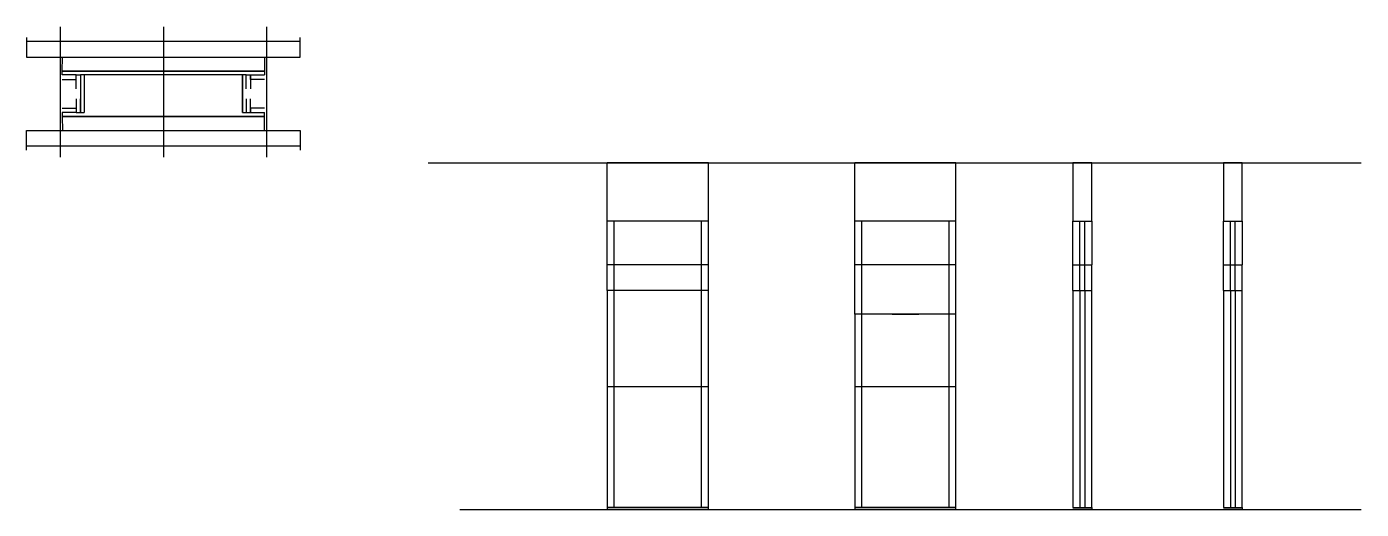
# Model space of a CAD drawing. Header units: metres. Extents: x 6029 to 7377, y 13542 to 14030.
import ezdxf

# ---------------------------------------------------------------- set-up
doc = ezdxf.new("R2010")
doc.units = ezdxf.units.M
for name, color, linetype in [('CHAPA', 7, 'Continuous'), ('COTA', 7, 'Continuous'), ('Hachura', 7, 'Continuous'), ('Madeira', 7, 'Continuous'), ('Nível', 7, 'Continuous'), ('Painéis', 7, 'Continuous'), ('Perfil Metálico', 7, 'Continuous'), ('SARR_2.2x7', 7, 'Continuous'), ('SARRAFO', 7, 'Continuous')]:
    doc.layers.add(name, color=color, linetype=linetype)

msp = doc.modelspace()

# ---------------------------------------------------------------- linework, layer by layer
at = {"layer": 'CHAPA', "color": 7, "lineweight": 25}
for points in [[(6065.3, 13981.1), (6065.3, 13985.1), (6269.3, 13985.1), (6269.3, 13981.1)], [(6065.3, 13981.1), (6065.3, 13985.1), (6269.3, 13985.1), (6269.3, 13981.1)], [(6087.3, 13981.1), (6083.7, 13981.1), (6083.7, 13943.1), (6087.3, 13943.1)], [(6087.3, 13981.1), (6083.7, 13981.1), (6083.7, 13943.1), (6087.3, 13943.1)], [(6250.9, 13981.1), (6247.3, 13981.1), (6247.3, 13943.1), (6250.9, 13943.1)], [(6250.9, 13981.1), (6247.3, 13981.1), (6247.3, 13943.1), (6250.9, 13943.1)], [(6065.3, 13943.1), (6065.3, 13939.1), (6269.3, 13939.1), (6269.3, 13943.1)], [(6065.3, 13943.1), (6065.3, 13939.1), (6269.3, 13939.1), (6269.3, 13943.1)]]:
    msp.add_lwpolyline(points, dxfattribs=at)
at = {"layer": 'COTA', "color": 7, "lineweight": 25}
for p, q in [((6717.5, 13892.4), (6615.5, 13892.4)), ((6615.5, 13833.4), (6615.5, 13892.4)), ((6717.5, 13833.4), (6717.5, 13892.4)), ((6967.5, 13892.4), (6865.5, 13892.4)), ((6865.5, 13833.4), (6865.5, 13892.4)), ((6967.5, 13833.4), (6967.5, 13892.4))]:
    msp.add_line(p, q, dxfattribs=at)
for points in [[(7104.6, 13833.4), (7104.6, 13892.4), (7085.6, 13892.4), (7085.6, 13833.4)], [(7256.5, 13833.4), (7256.5, 13892.4), (7237.5, 13892.4), (7237.5, 13833.4)]]:
    msp.add_lwpolyline(points, dxfattribs=at)
at = {"layer": 'Hachura', "color": 7, "lineweight": 25}
for p, q in [((6063.3, 14029.9), (6063.3, 13898.1)), ((6167.3, 14029.9), (6167.3, 13898.1)), ((6271.3, 14029.9), (6271.3, 13898.1))]:
    msp.add_line(p, q, dxfattribs=at)
at = {"layer": 'Madeira', "color": 7, "lineweight": 25}
for points in [[(6269.4, 13999.1), (6269.3, 13985.1), (6065.3, 13985.1), (6065.4, 13999.1)], [(6269.4, 13925.1), (6269.3, 13939.1), (6065.3, 13939.1), (6065.4, 13925.1)]]:
    msp.add_lwpolyline(points, dxfattribs=at)
at = {"layer": 'Nível', "color": 7, "lineweight": 25}
for p, q in [((6434.7, 13892.4), (7376.7, 13892.4)), ((6466.5, 13542.4), (7376.7, 13542.4))]:
    msp.add_line(p, q, dxfattribs=at)
at = {"layer": 'Painéis', "color": 7, "lineweight": 25}
for p, q in [((6717.5, 13833.4), (6615.5, 13833.4)), ((6615.5, 13789.4), (6615.5, 13833.4)), ((6717.5, 13789.4), (6717.5, 13833.4)), ((6967.5, 13833.4), (6865.5, 13833.4)), ((6865.5, 13789.4), (6865.5, 13833.4)), ((6967.5, 13789.4), (6967.5, 13833.4)), ((7085.6, 13789.4), (7085.6, 13833.4)), ((7085.6, 13833.4), (7104.6, 13833.4)), ((7104.6, 13833.4), (7104.6, 13789.4)), ((7237.5, 13789.4), (7237.5, 13833.4)), ((7237.5, 13833.4), (7256.5, 13833.4)), ((7256.5, 13833.4), (7256.5, 13789.4)), ((6717.5, 13789.4), (6615.5, 13789.4)), ((6615.5, 13763.4), (6615.5, 13789.4)), ((6717.5, 13763.4), (6717.5, 13789.4)), ((6967.5, 13789.4), (6865.5, 13789.4)), ((6865.5, 13739.4), (6865.5, 13789.4)), ((6967.5, 13739.4), (6967.5, 13789.4)), ((7085.6, 13789.4), (7104.6, 13789.4)), ((7085.6, 13763.4), (7085.6, 13789.4)), ((7104.6, 13763.4), (7104.6, 13789.4)), ((7237.5, 13789.4), (7256.5, 13789.4)), ((7237.5, 13763.4), (7237.5, 13789.4)), ((7256.5, 13763.4), (7256.5, 13789.4)), ((6615.5, 13763.4), (6615.5, 13542.4)), ((6717.5, 13763.4), (6615.5, 13763.4)), ((6717.5, 13542.4), (6717.5, 13763.4)), ((7085.6, 13763.4), (7085.6, 13544.4)), ((7085.6, 13763.4), (7104.6, 13763.4)), ((7104.6, 13544.4), (7104.6, 13763.4)), ((7237.5, 13763.4), (7237.5, 13544.4)), ((7237.5, 13763.4), (7256.5, 13763.4)), ((7256.5, 13544.4), (7256.5, 13763.4)), ((6865.5, 13739.4), (6865.5, 13542.4)), ((6967.5, 13739.4), (6865.5, 13739.4)), ((6903, 13739.4), (6930, 13739.4)), ((6967.5, 13542.4), (6967.5, 13739.4)), ((6615.5, 13666.4), (6717.5, 13666.4)), ((6865.5, 13666.4), (6967.5, 13666.4)), ((6615.5, 13544.4), (6717.5, 13544.4)), ((6865.5, 13544.4), (6967.5, 13544.4)), ((7085.6, 13544.4), (7104.6, 13544.4)), ((7237.5, 13544.4), (7256.5, 13544.4))]:
    msp.add_line(p, q, dxfattribs=at)
for points in [[(6247.3, 13943.1), (6247.3, 13981.1), (6087.3, 13981.1), (6087.3, 13943.1)], [(6717.5, 13544.4), (6615.5, 13544.4), (6615.5, 13542.4), (6717.5, 13542.4)], [(6967.5, 13544.4), (6865.5, 13544.4), (6865.5, 13542.4), (6967.5, 13542.4)], [(7085.6, 13544.4), (7104.6, 13544.4), (7104.6, 13542.4), (7085.6, 13542.4)], [(7237.5, 13544.4), (7256.5, 13544.4), (7256.5, 13542.4), (7237.5, 13542.4)]]:
    msp.add_lwpolyline(points, dxfattribs=at)
at = {"layer": 'Perfil Metálico', "color": 7, "lineweight": 25}
for points in [[(6029.3, 14019.1), (6029.3, 13999.1), (6305.3, 13999.1), (6305.3, 14019.1)], [(6305.3, 14003.1), (6305.3, 14015.1), (6029.3, 14015.1), (6029.3, 14003.1)], [(6029.3, 13905.1), (6029.3, 13925.1), (6305.3, 13925.1), (6305.3, 13905.1)], [(6305.3, 13921.1), (6305.3, 13909.1), (6029.3, 13909.1), (6029.3, 13921.1)]]:
    msp.add_lwpolyline(points, dxfattribs=at)
at = {"layer": 'SARR_2.2x7', "color": 7, "lineweight": 25}
for p, q in [((6622.5, 13789.4), (6622.5, 13833.4)), ((6710.5, 13789.4), (6710.5, 13833.4)), ((6872.5, 13789.4), (6872.5, 13833.4)), ((6960.5, 13789.4), (6960.5, 13833.4)), ((7092.6, 13789.4), (7092.6, 13833.4)), ((7097.6, 13789.4), (7097.6, 13833.4)), ((7244.5, 13789.4), (7244.5, 13833.4)), ((7249.5, 13789.4), (7249.5, 13833.4)), ((6622.5, 13763.4), (6622.5, 13789.4)), ((6710.5, 13763.4), (6710.5, 13789.4)), ((6872.5, 13739.4), (6872.5, 13789.4)), ((6960.5, 13739.4), (6960.5, 13789.4)), ((7092.6, 13763.4), (7092.6, 13789.4)), ((7097.6, 13763.4), (7097.6, 13789.4)), ((7244.5, 13763.4), (7244.5, 13789.4)), ((7249.5, 13763.4), (7249.5, 13789.4)), ((6622.5, 13666.4), (6622.5, 13763.4)), ((6710.5, 13666.4), (6710.5, 13763.4)), ((7092.6, 13763.4), (7092.6, 13544.4)), ((7097.6, 13763.4), (7097.6, 13544.4)), ((7244.5, 13763.4), (7244.5, 13544.4)), ((7249.5, 13763.4), (7249.5, 13544.4)), ((6872.5, 13666.4), (6872.5, 13739.4)), ((6960.5, 13666.4), (6960.5, 13739.4)), ((6622.5, 13544.4), (6622.5, 13666.4)), ((6710.5, 13544.4), (6710.5, 13666.4)), ((6872.5, 13544.4), (6872.5, 13666.4)), ((6960.5, 13544.4), (6960.5, 13666.4)), ((6622.5, 13544.4), (6622.5, 13544.4)), ((6710.5, 13544.4), (6710.5, 13544.4)), ((6872.5, 13544.4), (6872.5, 13544.4)), ((6960.5, 13544.4), (6960.5, 13544.4))]:
    msp.add_line(p, q, dxfattribs=at)
at = {"layer": 'SARRAFO', "color": 7, "lineweight": 25}
for points in [[(6065.3, 13976.7), (6079.3, 13976.7), (6079.3, 13981.1), (6065.3, 13981.1)], [(6079.3, 13967.1), (6079.3, 13981.1), (6083.7, 13981.1), (6083.7, 13967.1)], [(6250.9, 13967.1), (6250.9, 13981.1), (6255.3, 13981.1), (6255.3, 13967.1)], [(6269.3, 13976.7), (6255.3, 13976.7), (6255.3, 13981.1), (6269.3, 13981.1)], [(6065.3, 13947.5), (6079.3, 13947.5), (6079.3, 13943.1), (6065.3, 13943.1)], [(6079.3, 13957.1), (6079.3, 13943.1), (6083.7, 13943.1), (6083.7, 13957.1)], [(6250.9, 13957.1), (6250.9, 13943.1), (6255.3, 13943.1), (6255.3, 13957.1)], [(6269.3, 13947.5), (6255.3, 13947.5), (6255.3, 13943.1), (6269.3, 13943.1)]]:
    msp.add_lwpolyline(points, dxfattribs=at)

doc.saveas('drawing.dxf')
